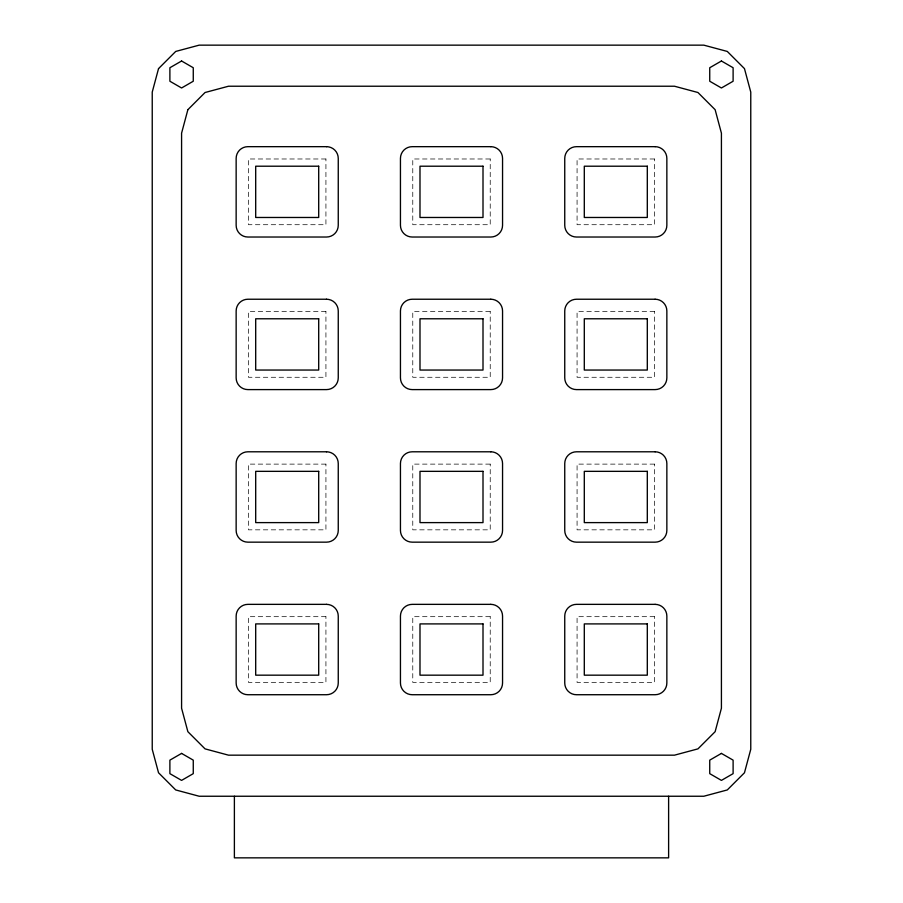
<?xml version="1.0" encoding="UTF-8"?>
<svg xmlns="http://www.w3.org/2000/svg" width="903" height="903" viewBox="0 0 903 903"><rect width="100%" height="100%" fill="white"/><g stroke="black" fill="none" stroke-linecap="round" stroke-linejoin="round"><path stroke-width="0.68" stroke-dasharray="4.51 3.39" d="M325.927 158.984L248.472 158.984L248.472 224.712L325.927 224.712L325.927 158.984M490.227 158.984L412.773 158.984L412.773 224.712L490.227 224.712L490.227 158.984M654.528 158.984L577.073 158.984L577.073 224.712L654.528 224.712L654.528 158.984M325.927 311.546L248.472 311.546L248.472 377.273L325.927 377.273L325.927 311.546M490.227 311.546L412.773 311.546L412.773 377.273L490.227 377.273L490.227 311.546M654.528 311.546L577.073 311.546L577.073 377.273L654.528 377.273L654.528 311.546M325.927 464.119L248.472 464.119L248.472 529.835L325.927 529.835L325.927 464.119M490.227 464.119L412.773 464.119L412.773 529.835L490.227 529.835L490.227 464.119M654.528 464.119L577.073 464.119L577.073 529.835L654.528 529.835L654.528 464.119M325.927 616.681L248.472 616.681L248.472 682.397L325.927 682.397L325.927 616.681M490.227 616.681L412.773 616.681L412.773 682.397L490.227 682.397L490.227 616.681M654.528 616.681L577.073 616.681L577.073 682.397L654.528 682.397L654.528 616.681"/><path stroke-width="1.35" d="M668.615 796.243L668.615 857.85L234.385 857.85L234.385 796.243M158.533 68.617L152.235 92.095L152.235 749.298L158.533 772.765L175.713 789.944L199.179 796.243L703.821 796.243L727.287 789.944L744.467 772.765L750.765 749.298L750.765 92.095L744.467 68.617L727.287 51.437L703.821 45.15L199.179 45.15L175.713 51.437L158.533 68.617M187.869 109.692L181.582 133.17L181.582 708.223L187.869 731.69L205.049 748.869L228.515 755.168L674.485 755.168L697.951 748.869L715.131 731.69L721.418 708.223L721.418 133.17L715.131 109.692L697.951 92.512L674.485 86.225L228.515 86.225L205.049 92.512L187.869 109.692M181.582 60.998L169.888 67.736L169.888 81.236L181.582 87.986L193.265 81.236L193.265 67.736L181.582 60.998M721.418 60.998L709.735 67.736L709.735 81.236L721.418 87.986L733.112 81.236L733.112 67.736L721.418 60.998M181.582 753.407L169.888 760.145L169.888 773.645L181.582 780.395L193.265 773.645L193.265 760.145L181.582 753.407M721.418 753.407L709.735 760.145L709.735 773.645L721.418 780.395L733.112 773.645L733.112 760.145L721.418 753.407M326.514 146.67L247.885 146.67A11.739 11.739 0 0 0 236.146 158.397L236.146 225.298A11.739 11.739 0 0 0 247.885 237.026L326.514 237.026A11.739 11.739 0 0 0 338.253 225.298L338.253 158.397A11.739 11.739 0 0 0 326.514 146.67M490.814 146.67L412.186 146.67A11.739 11.739 0 0 0 400.447 158.397L400.447 225.298A11.739 11.739 0 0 0 412.186 237.026L490.814 237.026A11.739 11.739 0 0 0 502.553 225.298L502.553 158.397A11.739 11.739 0 0 0 490.814 146.67M655.115 146.67L576.486 146.67A11.739 11.739 0 0 0 564.747 158.397L564.747 225.298A11.739 11.739 0 0 0 576.486 237.026L655.115 237.026A11.739 11.739 0 0 0 666.854 225.298L666.854 158.397A11.739 11.739 0 0 0 655.115 146.67M318.703 166.208L255.696 166.208L255.696 217.476L318.703 217.476L318.703 166.208M483.003 166.208L419.997 166.208L419.997 217.476L483.003 217.476L483.003 166.208M647.304 166.208L584.297 166.208L584.297 217.476L647.304 217.476L647.304 166.208M326.514 299.232L247.885 299.232A11.739 11.739 0 0 0 236.146 310.959L236.146 377.86A11.739 11.739 0 0 0 247.885 389.599L326.514 389.599A11.739 11.739 0 0 0 338.253 377.86L338.253 310.959A11.739 11.739 0 0 0 326.514 299.232M490.814 299.232L412.186 299.232A11.739 11.739 0 0 0 400.447 310.959L400.447 377.86A11.739 11.739 0 0 0 412.186 389.599L490.814 389.599A11.739 11.739 0 0 0 502.553 377.86L502.553 310.959A11.739 11.739 0 0 0 490.814 299.232M655.115 299.232L576.486 299.232A11.739 11.739 0 0 0 564.747 310.959L564.747 377.86A11.739 11.739 0 0 0 576.486 389.599L655.115 389.599A11.739 11.739 0 0 0 666.854 377.86L666.854 310.959A11.739 11.739 0 0 0 655.115 299.232M318.703 318.782L255.696 318.782L255.696 370.049L318.703 370.049L318.703 318.782M483.003 318.782L419.997 318.782L419.997 370.049L483.003 370.049L483.003 318.782M647.304 318.782L584.297 318.782L584.297 370.049L647.304 370.049L647.304 318.782M326.514 451.793L247.885 451.793A11.739 11.739 0 0 0 236.146 463.532L236.146 530.422A11.739 11.739 0 0 0 247.885 542.161L326.514 542.161A11.739 11.739 0 0 0 338.253 530.422L338.253 463.532A11.739 11.739 0 0 0 326.514 451.793M490.814 451.793L412.186 451.793A11.739 11.739 0 0 0 400.447 463.532L400.447 530.422A11.739 11.739 0 0 0 412.186 542.161L490.814 542.161A11.739 11.739 0 0 0 502.553 530.422L502.553 463.532A11.739 11.739 0 0 0 490.814 451.793M655.115 451.793L576.486 451.793A11.739 11.739 0 0 0 564.747 463.532L564.747 530.422A11.739 11.739 0 0 0 576.486 542.161L655.115 542.161A11.739 11.739 0 0 0 666.854 530.422L666.854 463.532A11.739 11.739 0 0 0 655.115 451.793M318.703 471.343L255.696 471.343L255.696 522.611L318.703 522.611L318.703 471.343M483.003 471.343L419.997 471.343L419.997 522.611L483.003 522.611L483.003 471.343M647.304 471.343L584.297 471.343L584.297 522.611L647.304 522.611L647.304 471.343M326.514 604.355L247.885 604.355A11.739 11.739 0 0 0 236.146 616.094L236.146 682.984A11.739 11.739 0 0 0 247.885 694.723L326.514 694.723A11.739 11.739 0 0 0 338.253 682.984L338.253 616.094A11.739 11.739 0 0 0 326.514 604.355M490.814 604.355L412.186 604.355A11.739 11.739 0 0 0 400.447 616.094L400.447 682.984A11.739 11.739 0 0 0 412.186 694.723L490.814 694.723A11.739 11.739 0 0 0 502.553 682.984L502.553 616.094A11.739 11.739 0 0 0 490.814 604.355M655.115 604.355L576.486 604.355A11.739 11.739 0 0 0 564.747 616.094L564.747 682.984A11.739 11.739 0 0 0 576.486 694.723L655.115 694.723A11.739 11.739 0 0 0 666.854 682.984L666.854 616.094A11.739 11.739 0 0 0 655.115 604.355M318.703 623.905L255.696 623.905L255.696 675.173L318.703 675.173L318.703 623.905M483.003 623.905L419.997 623.905L419.997 675.173L483.003 675.173L483.003 623.905M647.304 623.905L584.297 623.905L584.297 675.173L647.304 675.173L647.304 623.905"/></g></svg>
